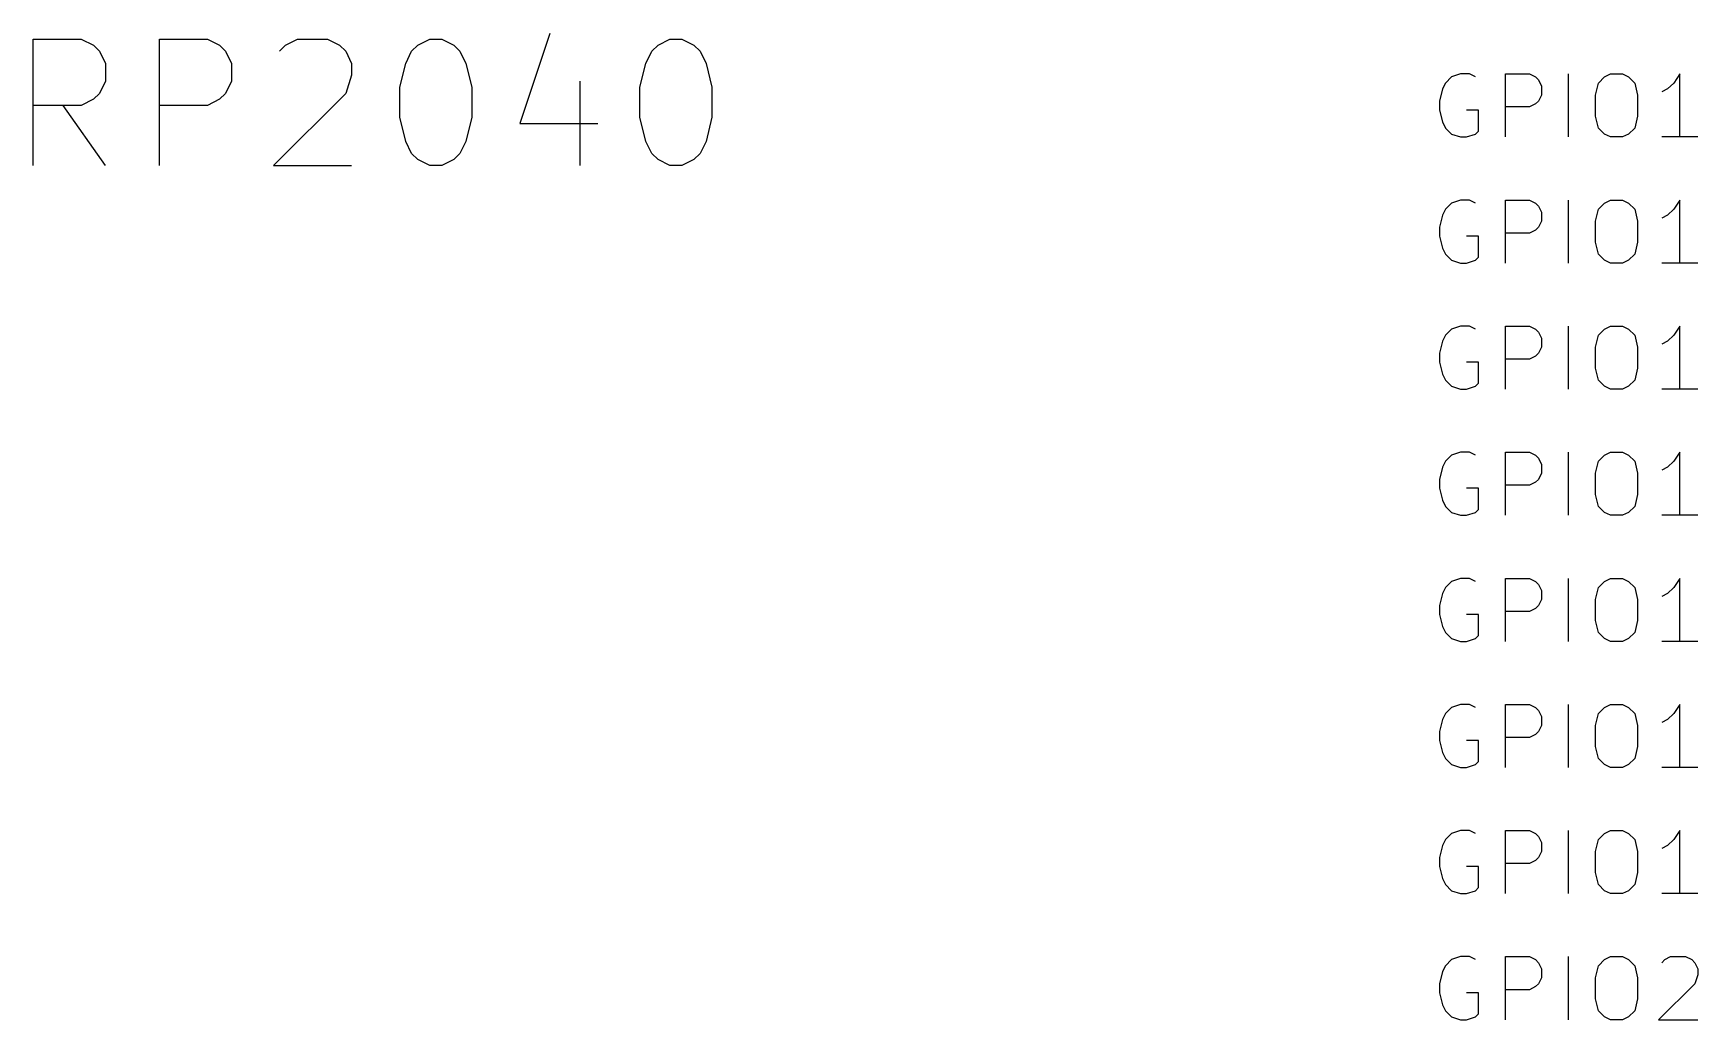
# Model space of a CAD drawing. Extents: x 0.4 to 16.1, y -11.3 to -0.4.
# Drawn here: x 3.233 to 4.553, y -8.323 to -7.541 of the extents above; entities that cross this region are included whole.
import ezdxf

# ---------------------------------------------------------------- set-up
doc = ezdxf.new("R2010")
doc.units = 0
doc.header["$MEASUREMENT"] = 0
doc.layers.add('CYAN2', color=4, linetype='CONTINUOUS')
doc.layers.add('RED2', color=1, linetype='CONTINUOUS')

msp = doc.modelspace()

# ---------------------------------------------------------------- linework, layer by layer
at = {"layer": 'CYAN2', "linetype": 'CONTINUOUS'}
for p, q in [((4.3648, -7.5731), (4.3576, -7.5755)), ((4.3648, -7.5731), (4.3576, -7.5755)), ((4.3719, -7.5731), (4.3648, -7.5731)), ((4.3719, -7.5731), (4.3648, -7.5731)), ((4.3767, -7.5755), (4.3719, -7.5731)), ((4.3767, -7.5755), (4.3719, -7.5731)), ((4.4005, -7.6231), (4.4005, -7.5731)), ((4.4005, -7.5731), (4.4195, -7.5731)), ((4.4005, -7.6231), (4.4005, -7.5731)), ((4.4005, -7.5731), (4.4195, -7.5731)), ((4.4195, -7.5731), (4.4243, -7.5755)), ((4.4195, -7.5731), (4.4243, -7.5755)), ((4.4505, -7.6231), (4.4505, -7.5731)), ((4.4505, -7.6231), (4.4505, -7.5731)), ((4.479, -7.5755), (4.4838, -7.5731)), ((4.479, -7.5755), (4.4838, -7.5731)), ((4.4838, -7.5731), (4.4933, -7.5731)), ((4.4838, -7.5731), (4.4933, -7.5731)), ((4.4933, -7.5731), (4.4981, -7.5755)), ((4.4933, -7.5731), (4.4981, -7.5755)), ((4.5386, -7.5731), (4.5338, -7.5803)), ((4.5386, -7.5731), (4.5338, -7.5803)), ((4.5386, -7.6231), (4.5386, -7.5731)), ((4.5386, -7.6231), (4.5386, -7.5731)), ((4.3505, -7.585), (4.3481, -7.5946)), ((4.3505, -7.585), (4.3481, -7.5946)), ((4.3529, -7.5803), (4.3505, -7.585)), ((4.3529, -7.5803), (4.3505, -7.585)), ((4.3576, -7.5755), (4.3529, -7.5803)), ((4.3576, -7.5755), (4.3529, -7.5803)), ((4.4243, -7.5755), (4.4267, -7.5779)), ((4.4243, -7.5755), (4.4267, -7.5779)), ((4.4267, -7.5779), (4.429, -7.5827)), ((4.4267, -7.5779), (4.429, -7.5827)), ((4.429, -7.5827), (4.429, -7.5898)), ((4.429, -7.5827), (4.429, -7.5898)), ((4.4719, -7.5898), (4.4743, -7.5803)), ((4.4719, -7.5898), (4.4743, -7.5803)), ((4.4743, -7.5803), (4.479, -7.5755)), ((4.4743, -7.5803), (4.479, -7.5755)), ((4.4981, -7.5755), (4.5029, -7.5803)), ((4.4981, -7.5755), (4.5029, -7.5803)), ((4.5029, -7.5803), (4.5052, -7.5898)), ((4.5029, -7.5803), (4.5052, -7.5898)), ((4.529, -7.585), (4.5243, -7.5874)), ((4.529, -7.585), (4.5243, -7.5874)), ((4.5338, -7.5803), (4.529, -7.585)), ((4.5338, -7.5803), (4.529, -7.585)), ((4.3481, -7.5946), (4.3481, -7.6017)), ((4.3481, -7.5946), (4.3481, -7.6017)), ((4.4195, -7.5993), (4.4005, -7.5993)), ((4.4195, -7.5993), (4.4005, -7.5993)), ((4.4243, -7.5969), (4.4195, -7.5993)), ((4.4243, -7.5969), (4.4195, -7.5993)), ((4.4267, -7.5946), (4.4243, -7.5969)), ((4.4267, -7.5946), (4.4243, -7.5969)), ((4.429, -7.5898), (4.4267, -7.5946)), ((4.429, -7.5898), (4.4267, -7.5946)), ((4.4719, -7.6065), (4.4719, -7.5898)), ((4.4719, -7.6065), (4.4719, -7.5898)), ((4.5052, -7.5898), (4.5052, -7.6065)), ((4.5052, -7.5898), (4.5052, -7.6065)), ((4.3481, -7.6017), (4.3505, -7.6112)), ((4.3481, -7.6017), (4.3505, -7.6112)), ((4.3505, -7.6112), (4.3529, -7.616)), ((4.3505, -7.6112), (4.3529, -7.616)), ((4.379, -7.6017), (4.3695, -7.6017)), ((4.379, -7.6017), (4.3695, -7.6017)), ((4.379, -7.6184), (4.379, -7.6017)), ((4.379, -7.6184), (4.379, -7.6017)), ((4.4743, -7.616), (4.4719, -7.6065)), ((4.4743, -7.616), (4.4719, -7.6065)), ((4.5052, -7.6065), (4.5029, -7.616)), ((4.5052, -7.6065), (4.5029, -7.616)), ((4.3529, -7.616), (4.3576, -7.6208)), ((4.3529, -7.616), (4.3576, -7.6208)), ((4.3576, -7.6208), (4.3648, -7.6231)), ((4.3576, -7.6208), (4.3648, -7.6231)), ((4.3648, -7.6231), (4.3695, -7.6231)), ((4.3648, -7.6231), (4.3695, -7.6231)), ((4.3695, -7.6231), (4.3767, -7.6208)), ((4.3695, -7.6231), (4.3767, -7.6208)), ((4.3767, -7.6208), (4.379, -7.6184)), ((4.3767, -7.6208), (4.379, -7.6184)), ((4.479, -7.6208), (4.4743, -7.616)), ((4.479, -7.6208), (4.4743, -7.616)), ((4.4838, -7.6231), (4.479, -7.6208)), ((4.4838, -7.6231), (4.479, -7.6208)), ((4.4933, -7.6231), (4.4838, -7.6231)), ((4.4933, -7.6231), (4.4838, -7.6231)), ((4.4981, -7.6208), (4.4933, -7.6231)), ((4.4981, -7.6208), (4.4933, -7.6231)), ((4.5029, -7.616), (4.4981, -7.6208)), ((4.5029, -7.616), (4.4981, -7.6208)), ((4.5529, -7.6231), (4.5243, -7.6231)), ((4.5529, -7.6231), (4.5243, -7.6231)), ((4.3576, -7.6755), (4.3529, -7.6803)), ((4.3576, -7.6755), (4.3529, -7.6803)), ((4.3648, -7.6731), (4.3576, -7.6755)), ((4.3648, -7.6731), (4.3576, -7.6755)), ((4.3719, -7.6731), (4.3648, -7.6731)), ((4.3719, -7.6731), (4.3648, -7.6731)), ((4.3767, -7.6755), (4.3719, -7.6731)), ((4.3767, -7.6755), (4.3719, -7.6731)), ((4.4005, -7.7231), (4.4005, -7.6731)), ((4.4005, -7.6731), (4.4195, -7.6731)), ((4.4005, -7.7231), (4.4005, -7.6731)), ((4.4005, -7.6731), (4.4195, -7.6731)), ((4.4195, -7.6731), (4.4243, -7.6755)), ((4.4195, -7.6731), (4.4243, -7.6755)), ((4.4243, -7.6755), (4.4267, -7.6779)), ((4.4243, -7.6755), (4.4267, -7.6779)), ((4.4267, -7.6779), (4.429, -7.6827)), ((4.4267, -7.6779), (4.429, -7.6827)), ((4.4505, -7.7231), (4.4505, -7.6731)), ((4.4505, -7.7231), (4.4505, -7.6731)), ((4.4743, -7.6803), (4.479, -7.6755)), ((4.4743, -7.6803), (4.479, -7.6755)), ((4.479, -7.6755), (4.4838, -7.6731)), ((4.479, -7.6755), (4.4838, -7.6731)), ((4.4838, -7.6731), (4.4933, -7.6731)), ((4.4838, -7.6731), (4.4933, -7.6731)), ((4.4933, -7.6731), (4.4981, -7.6755)), ((4.4933, -7.6731), (4.4981, -7.6755)), ((4.4981, -7.6755), (4.5029, -7.6803)), ((4.4981, -7.6755), (4.5029, -7.6803)), ((4.5386, -7.6731), (4.5338, -7.6803)), ((4.5386, -7.6731), (4.5338, -7.6803)), ((4.5386, -7.7231), (4.5386, -7.6731)), ((4.5386, -7.7231), (4.5386, -7.6731)), ((4.3505, -7.685), (4.3481, -7.6946)), ((4.3505, -7.685), (4.3481, -7.6946)), ((4.3529, -7.6803), (4.3505, -7.685)), ((4.3529, -7.6803), (4.3505, -7.685)), ((4.429, -7.6898), (4.4267, -7.6946)), ((4.429, -7.6898), (4.4267, -7.6946)), ((4.429, -7.6827), (4.429, -7.6898)), ((4.429, -7.6827), (4.429, -7.6898)), ((4.4719, -7.6898), (4.4743, -7.6803)), ((4.4719, -7.6898), (4.4743, -7.6803)), ((4.4719, -7.7065), (4.4719, -7.6898)), ((4.4719, -7.7065), (4.4719, -7.6898)), ((4.5029, -7.6803), (4.5052, -7.6898)), ((4.5029, -7.6803), (4.5052, -7.6898)), ((4.5052, -7.6898), (4.5052, -7.7065)), ((4.5052, -7.6898), (4.5052, -7.7065)), ((4.529, -7.685), (4.5243, -7.6874)), ((4.529, -7.685), (4.5243, -7.6874)), ((4.5338, -7.6803), (4.529, -7.685)), ((4.5338, -7.6803), (4.529, -7.685)), ((4.3481, -7.6946), (4.3481, -7.7017)), ((4.3481, -7.6946), (4.3481, -7.7017)), ((4.3481, -7.7017), (4.3505, -7.7112)), ((4.3481, -7.7017), (4.3505, -7.7112)), ((4.379, -7.7017), (4.3695, -7.7017)), ((4.379, -7.7017), (4.3695, -7.7017)), ((4.379, -7.7184), (4.379, -7.7017)), ((4.379, -7.7184), (4.379, -7.7017)), ((4.4195, -7.6993), (4.4005, -7.6993)), ((4.4195, -7.6993), (4.4005, -7.6993)), ((4.4243, -7.6969), (4.4195, -7.6993)), ((4.4243, -7.6969), (4.4195, -7.6993)), ((4.4267, -7.6946), (4.4243, -7.6969)), ((4.4267, -7.6946), (4.4243, -7.6969)), ((4.3505, -7.7112), (4.3529, -7.716)), ((4.3505, -7.7112), (4.3529, -7.716)), ((4.3529, -7.716), (4.3576, -7.7208)), ((4.3529, -7.716), (4.3576, -7.7208)), ((4.3767, -7.7208), (4.379, -7.7184)), ((4.3767, -7.7208), (4.379, -7.7184)), ((4.4743, -7.716), (4.4719, -7.7065)), ((4.4743, -7.716), (4.4719, -7.7065)), ((4.479, -7.7208), (4.4743, -7.716)), ((4.479, -7.7208), (4.4743, -7.716)), ((4.5029, -7.716), (4.4981, -7.7208)), ((4.5029, -7.716), (4.4981, -7.7208)), ((4.5052, -7.7065), (4.5029, -7.716)), ((4.5052, -7.7065), (4.5029, -7.716)), ((4.3576, -7.7208), (4.3648, -7.7231)), ((4.3576, -7.7208), (4.3648, -7.7231)), ((4.3648, -7.7231), (4.3695, -7.7231)), ((4.3648, -7.7231), (4.3695, -7.7231)), ((4.3695, -7.7231), (4.3767, -7.7208)), ((4.3695, -7.7231), (4.3767, -7.7208)), ((4.4838, -7.7231), (4.479, -7.7208)), ((4.4838, -7.7231), (4.479, -7.7208)), ((4.4933, -7.7231), (4.4838, -7.7231)), ((4.4933, -7.7231), (4.4838, -7.7231)), ((4.4981, -7.7208), (4.4933, -7.7231)), ((4.4981, -7.7208), (4.4933, -7.7231)), ((4.5529, -7.7231), (4.5243, -7.7231)), ((4.5529, -7.7231), (4.5243, -7.7231)), ((4.3505, -7.785), (4.3481, -7.7946)), ((4.3505, -7.785), (4.3481, -7.7946)), ((4.3529, -7.7803), (4.3505, -7.785)), ((4.3529, -7.7803), (4.3505, -7.785)), ((4.3576, -7.7755), (4.3529, -7.7803)), ((4.3576, -7.7755), (4.3529, -7.7803)), ((4.3648, -7.7731), (4.3576, -7.7755)), ((4.3648, -7.7731), (4.3576, -7.7755)), ((4.3719, -7.7731), (4.3648, -7.7731)), ((4.3719, -7.7731), (4.3648, -7.7731)), ((4.3767, -7.7755), (4.3719, -7.7731)), ((4.3767, -7.7755), (4.3719, -7.7731)), ((4.4005, -7.8231), (4.4005, -7.7731)), ((4.4005, -7.7731), (4.4195, -7.7731)), ((4.4005, -7.8231), (4.4005, -7.7731)), ((4.4005, -7.7731), (4.4195, -7.7731)), ((4.4195, -7.7731), (4.4243, -7.7755)), ((4.4195, -7.7731), (4.4243, -7.7755)), ((4.4243, -7.7755), (4.4267, -7.7779)), ((4.4243, -7.7755), (4.4267, -7.7779)), ((4.4267, -7.7779), (4.429, -7.7827)), ((4.4267, -7.7779), (4.429, -7.7827)), ((4.429, -7.7827), (4.429, -7.7898)), ((4.429, -7.7827), (4.429, -7.7898)), ((4.4505, -7.8231), (4.4505, -7.7731)), ((4.4505, -7.8231), (4.4505, -7.7731)), ((4.4719, -7.7898), (4.4743, -7.7803)), ((4.4719, -7.7898), (4.4743, -7.7803)), ((4.4743, -7.7803), (4.479, -7.7755)), ((4.4743, -7.7803), (4.479, -7.7755)), ((4.479, -7.7755), (4.4838, -7.7731)), ((4.479, -7.7755), (4.4838, -7.7731)), ((4.4838, -7.7731), (4.4933, -7.7731)), ((4.4838, -7.7731), (4.4933, -7.7731)), ((4.4933, -7.7731), (4.4981, -7.7755)), ((4.4933, -7.7731), (4.4981, -7.7755)), ((4.4981, -7.7755), (4.5029, -7.7803)), ((4.4981, -7.7755), (4.5029, -7.7803)), ((4.5029, -7.7803), (4.5052, -7.7898)), ((4.5029, -7.7803), (4.5052, -7.7898)), ((4.529, -7.785), (4.5243, -7.7874)), ((4.529, -7.785), (4.5243, -7.7874)), ((4.5338, -7.7803), (4.529, -7.785)), ((4.5338, -7.7803), (4.529, -7.785)), ((4.5386, -7.7731), (4.5338, -7.7803)), ((4.5386, -7.7731), (4.5338, -7.7803)), ((4.5386, -7.8231), (4.5386, -7.7731)), ((4.5386, -7.8231), (4.5386, -7.7731)), ((4.3481, -7.7946), (4.3481, -7.8017)), ((4.3481, -7.7946), (4.3481, -7.8017)), ((4.4243, -7.7969), (4.4195, -7.7993)), ((4.4243, -7.7969), (4.4195, -7.7993)), ((4.4267, -7.7946), (4.4243, -7.7969)), ((4.4267, -7.7946), (4.4243, -7.7969)), ((4.429, -7.7898), (4.4267, -7.7946)), ((4.429, -7.7898), (4.4267, -7.7946)), ((4.4719, -7.8065), (4.4719, -7.7898)), ((4.4719, -7.8065), (4.4719, -7.7898)), ((4.5052, -7.7898), (4.5052, -7.8065)), ((4.5052, -7.7898), (4.5052, -7.8065)), ((4.3481, -7.8017), (4.3505, -7.8112)), ((4.3481, -7.8017), (4.3505, -7.8112)), ((4.3505, -7.8112), (4.3529, -7.816)), ((4.3505, -7.8112), (4.3529, -7.816)), ((4.379, -7.8017), (4.3695, -7.8017)), ((4.379, -7.8017), (4.3695, -7.8017)), ((4.379, -7.8184), (4.379, -7.8017)), ((4.379, -7.8184), (4.379, -7.8017)), ((4.4195, -7.7993), (4.4005, -7.7993)), ((4.4195, -7.7993), (4.4005, -7.7993)), ((4.4743, -7.816), (4.4719, -7.8065)), ((4.4743, -7.816), (4.4719, -7.8065)), ((4.5052, -7.8065), (4.5029, -7.816)), ((4.5052, -7.8065), (4.5029, -7.816)), ((4.3529, -7.816), (4.3576, -7.8208)), ((4.3529, -7.816), (4.3576, -7.8208)), ((4.3576, -7.8208), (4.3648, -7.8231)), ((4.3576, -7.8208), (4.3648, -7.8231)), ((4.3648, -7.8231), (4.3695, -7.8231)), ((4.3648, -7.8231), (4.3695, -7.8231)), ((4.3695, -7.8231), (4.3767, -7.8208)), ((4.3695, -7.8231), (4.3767, -7.8208)), ((4.3767, -7.8208), (4.379, -7.8184)), ((4.3767, -7.8208), (4.379, -7.8184)), ((4.479, -7.8208), (4.4743, -7.816)), ((4.479, -7.8208), (4.4743, -7.816)), ((4.4838, -7.8231), (4.479, -7.8208)), ((4.4838, -7.8231), (4.479, -7.8208)), ((4.4933, -7.8231), (4.4838, -7.8231)), ((4.4933, -7.8231), (4.4838, -7.8231)), ((4.4981, -7.8208), (4.4933, -7.8231)), ((4.4981, -7.8208), (4.4933, -7.8231)), ((4.5029, -7.816), (4.4981, -7.8208)), ((4.5029, -7.816), (4.4981, -7.8208)), ((4.5529, -7.8231), (4.5243, -7.8231)), ((4.5529, -7.8231), (4.5243, -7.8231)), ((4.3576, -7.8755), (4.3529, -7.8803)), ((4.3576, -7.8755), (4.3529, -7.8803)), ((4.3648, -7.8731), (4.3576, -7.8755)), ((4.3648, -7.8731), (4.3576, -7.8755)), ((4.3719, -7.8731), (4.3648, -7.8731)), ((4.3719, -7.8731), (4.3648, -7.8731)), ((4.3767, -7.8755), (4.3719, -7.8731)), ((4.3767, -7.8755), (4.3719, -7.8731)), ((4.4005, -7.9231), (4.4005, -7.8731)), ((4.4005, -7.8731), (4.4195, -7.8731)), ((4.4005, -7.9231), (4.4005, -7.8731)), ((4.4005, -7.8731), (4.4195, -7.8731)), ((4.4195, -7.8731), (4.4243, -7.8755)), ((4.4195, -7.8731), (4.4243, -7.8755)), ((4.4243, -7.8755), (4.4267, -7.8779)), ((4.4243, -7.8755), (4.4267, -7.8779)), ((4.4505, -7.9231), (4.4505, -7.8731)), ((4.4505, -7.9231), (4.4505, -7.8731)), ((4.4743, -7.8803), (4.479, -7.8755)), ((4.4743, -7.8803), (4.479, -7.8755)), ((4.479, -7.8755), (4.4838, -7.8731)), ((4.479, -7.8755), (4.4838, -7.8731)), ((4.4838, -7.8731), (4.4933, -7.8731)), ((4.4838, -7.8731), (4.4933, -7.8731)), ((4.4933, -7.8731), (4.4981, -7.8755)), ((4.4933, -7.8731), (4.4981, -7.8755)), ((4.4981, -7.8755), (4.5029, -7.8803)), ((4.4981, -7.8755), (4.5029, -7.8803)), ((4.5386, -7.8731), (4.5338, -7.8803)), ((4.5386, -7.8731), (4.5338, -7.8803)), ((4.5386, -7.9231), (4.5386, -7.8731)), ((4.5386, -7.9231), (4.5386, -7.8731)), ((4.3505, -7.885), (4.3481, -7.8946)), ((4.3505, -7.885), (4.3481, -7.8946)), ((4.3529, -7.8803), (4.3505, -7.885)), ((4.3529, -7.8803), (4.3505, -7.885)), ((4.4267, -7.8779), (4.429, -7.8827)), ((4.4267, -7.8779), (4.429, -7.8827)), ((4.429, -7.8898), (4.4267, -7.8946)), ((4.429, -7.8898), (4.4267, -7.8946)), ((4.429, -7.8827), (4.429, -7.8898)), ((4.429, -7.8827), (4.429, -7.8898)), ((4.4719, -7.8898), (4.4743, -7.8803)), ((4.4719, -7.8898), (4.4743, -7.8803)), ((4.4719, -7.9065), (4.4719, -7.8898)), ((4.4719, -7.9065), (4.4719, -7.8898)), ((4.5029, -7.8803), (4.5052, -7.8898)), ((4.5029, -7.8803), (4.5052, -7.8898)), ((4.5052, -7.8898), (4.5052, -7.9065)), ((4.5052, -7.8898), (4.5052, -7.9065)), ((4.529, -7.885), (4.5243, -7.8874)), ((4.529, -7.885), (4.5243, -7.8874)), ((4.5338, -7.8803), (4.529, -7.885)), ((4.5338, -7.8803), (4.529, -7.885)), ((4.3481, -7.8946), (4.3481, -7.9017)), ((4.3481, -7.8946), (4.3481, -7.9017)), ((4.3481, -7.9017), (4.3505, -7.9112)), ((4.3481, -7.9017), (4.3505, -7.9112)), ((4.379, -7.9017), (4.3695, -7.9017)), ((4.379, -7.9017), (4.3695, -7.9017)), ((4.379, -7.9184), (4.379, -7.9017)), ((4.379, -7.9184), (4.379, -7.9017)), ((4.4195, -7.8993), (4.4005, -7.8993)), ((4.4195, -7.8993), (4.4005, -7.8993)), ((4.4243, -7.8969), (4.4195, -7.8993)), ((4.4243, -7.8969), (4.4195, -7.8993)), ((4.4267, -7.8946), (4.4243, -7.8969)), ((4.4267, -7.8946), (4.4243, -7.8969)), ((4.3505, -7.9112), (4.3529, -7.916)), ((4.3505, -7.9112), (4.3529, -7.916)), ((4.3529, -7.916), (4.3576, -7.9208)), ((4.3529, -7.916), (4.3576, -7.9208)), ((4.4743, -7.916), (4.4719, -7.9065)), ((4.4743, -7.916), (4.4719, -7.9065)), ((4.479, -7.9208), (4.4743, -7.916)), ((4.479, -7.9208), (4.4743, -7.916)), ((4.5029, -7.916), (4.4981, -7.9208)), ((4.5029, -7.916), (4.4981, -7.9208)), ((4.5052, -7.9065), (4.5029, -7.916)), ((4.5052, -7.9065), (4.5029, -7.916)), ((4.3576, -7.9208), (4.3648, -7.9231)), ((4.3576, -7.9208), (4.3648, -7.9231)), ((4.3648, -7.9231), (4.3695, -7.9231)), ((4.3648, -7.9231), (4.3695, -7.9231)), ((4.3695, -7.9231), (4.3767, -7.9208)), ((4.3695, -7.9231), (4.3767, -7.9208)), ((4.3767, -7.9208), (4.379, -7.9184)), ((4.3767, -7.9208), (4.379, -7.9184)), ((4.4838, -7.9231), (4.479, -7.9208)), ((4.4838, -7.9231), (4.479, -7.9208)), ((4.4933, -7.9231), (4.4838, -7.9231)), ((4.4933, -7.9231), (4.4838, -7.9231)), ((4.4981, -7.9208), (4.4933, -7.9231)), ((4.4981, -7.9208), (4.4933, -7.9231)), ((4.5529, -7.9231), (4.5243, -7.9231)), ((4.5529, -7.9231), (4.5243, -7.9231)), ((4.3529, -7.9803), (4.3505, -7.985)), ((4.3529, -7.9803), (4.3505, -7.985)), ((4.3576, -7.9755), (4.3529, -7.9803)), ((4.3576, -7.9755), (4.3529, -7.9803)), ((4.3648, -7.9731), (4.3576, -7.9755)), ((4.3648, -7.9731), (4.3576, -7.9755)), ((4.3719, -7.9731), (4.3648, -7.9731)), ((4.3719, -7.9731), (4.3648, -7.9731)), ((4.3767, -7.9755), (4.3719, -7.9731)), ((4.3767, -7.9755), (4.3719, -7.9731)), ((4.4005, -8.0231), (4.4005, -7.9731)), ((4.4005, -7.9731), (4.4195, -7.9731)), ((4.4005, -8.0231), (4.4005, -7.9731)), ((4.4005, -7.9731), (4.4195, -7.9731)), ((4.4195, -7.9731), (4.4243, -7.9755)), ((4.4195, -7.9731), (4.4243, -7.9755)), ((4.4243, -7.9755), (4.4267, -7.9779)), ((4.4243, -7.9755), (4.4267, -7.9779)), ((4.4267, -7.9779), (4.429, -7.9827)), ((4.4267, -7.9779), (4.429, -7.9827)), ((4.429, -7.9827), (4.429, -7.9898)), ((4.429, -7.9827), (4.429, -7.9898)), ((4.4505, -8.0231), (4.4505, -7.9731)), ((4.4505, -8.0231), (4.4505, -7.9731)), ((4.4719, -7.9898), (4.4743, -7.9803)), ((4.4719, -7.9898), (4.4743, -7.9803)), ((4.4743, -7.9803), (4.479, -7.9755)), ((4.4743, -7.9803), (4.479, -7.9755)), ((4.479, -7.9755), (4.4838, -7.9731)), ((4.479, -7.9755), (4.4838, -7.9731)), ((4.4838, -7.9731), (4.4933, -7.9731)), ((4.4838, -7.9731), (4.4933, -7.9731)), ((4.4933, -7.9731), (4.4981, -7.9755)), ((4.4933, -7.9731), (4.4981, -7.9755)), ((4.4981, -7.9755), (4.5029, -7.9803)), ((4.4981, -7.9755), (4.5029, -7.9803)), ((4.5029, -7.9803), (4.5052, -7.9898)), ((4.5029, -7.9803), (4.5052, -7.9898)), ((4.5338, -7.9803), (4.529, -7.985)), ((4.5338, -7.9803), (4.529, -7.985)), ((4.5386, -7.9731), (4.5338, -7.9803)), ((4.5386, -7.9731), (4.5338, -7.9803)), ((4.5386, -8.0231), (4.5386, -7.9731)), ((4.5386, -8.0231), (4.5386, -7.9731)), ((4.3505, -7.985), (4.3481, -7.9946)), ((4.3505, -7.985), (4.3481, -7.9946)), ((4.3481, -7.9946), (4.3481, -8.0017)), ((4.3481, -7.9946), (4.3481, -8.0017)), ((4.4267, -7.9946), (4.4243, -7.9969)), ((4.4267, -7.9946), (4.4243, -7.9969)), ((4.429, -7.9898), (4.4267, -7.9946)), ((4.429, -7.9898), (4.4267, -7.9946)), ((4.4719, -8.0065), (4.4719, -7.9898)), ((4.4719, -8.0065), (4.4719, -7.9898)), ((4.5052, -7.9898), (4.5052, -8.0065)), ((4.5052, -7.9898), (4.5052, -8.0065)), ((4.529, -7.985), (4.5243, -7.9874)), ((4.529, -7.985), (4.5243, -7.9874)), ((4.3481, -8.0017), (4.3505, -8.0112)), ((4.3481, -8.0017), (4.3505, -8.0112)), ((4.379, -8.0017), (4.3695, -8.0017)), ((4.379, -8.0017), (4.3695, -8.0017)), ((4.379, -8.0184), (4.379, -8.0017)), ((4.379, -8.0184), (4.379, -8.0017)), ((4.4195, -7.9993), (4.4005, -7.9993)), ((4.4195, -7.9993), (4.4005, -7.9993)), ((4.4243, -7.9969), (4.4195, -7.9993)), ((4.4243, -7.9969), (4.4195, -7.9993)), ((4.4743, -8.016), (4.4719, -8.0065)), ((4.4743, -8.016), (4.4719, -8.0065)), ((4.5052, -8.0065), (4.5029, -8.016)), ((4.5052, -8.0065), (4.5029, -8.016)), ((4.3505, -8.0112), (4.3529, -8.016)), ((4.3505, -8.0112), (4.3529, -8.016)), ((4.3529, -8.016), (4.3576, -8.0208)), ((4.3529, -8.016), (4.3576, -8.0208)), ((4.3576, -8.0208), (4.3648, -8.0231)), ((4.3576, -8.0208), (4.3648, -8.0231)), ((4.3695, -8.0231), (4.3767, -8.0208)), ((4.3695, -8.0231), (4.3767, -8.0208)), ((4.3767, -8.0208), (4.379, -8.0184)), ((4.3767, -8.0208), (4.379, -8.0184)), ((4.479, -8.0208), (4.4743, -8.016)), ((4.479, -8.0208), (4.4743, -8.016)), ((4.4838, -8.0231), (4.479, -8.0208)), ((4.4838, -8.0231), (4.479, -8.0208)), ((4.4981, -8.0208), (4.4933, -8.0231)), ((4.4981, -8.0208), (4.4933, -8.0231)), ((4.5029, -8.016), (4.4981, -8.0208)), ((4.5029, -8.016), (4.4981, -8.0208)), ((4.3648, -8.0231), (4.3695, -8.0231)), ((4.3648, -8.0231), (4.3695, -8.0231)), ((4.4933, -8.0231), (4.4838, -8.0231)), ((4.4933, -8.0231), (4.4838, -8.0231)), ((4.5529, -8.0231), (4.5243, -8.0231)), ((4.5529, -8.0231), (4.5243, -8.0231)), ((4.3648, -8.0731), (4.3576, -8.0755)), ((4.3648, -8.0731), (4.3576, -8.0755)), ((4.3719, -8.0731), (4.3648, -8.0731)), ((4.3719, -8.0731), (4.3648, -8.0731)), ((4.3767, -8.0755), (4.3719, -8.0731)), ((4.3767, -8.0755), (4.3719, -8.0731)), ((4.4005, -8.1231), (4.4005, -8.0731)), ((4.4005, -8.0731), (4.4195, -8.0731)), ((4.4005, -8.1231), (4.4005, -8.0731)), ((4.4005, -8.0731), (4.4195, -8.0731)), ((4.4195, -8.0731), (4.4243, -8.0755)), ((4.4195, -8.0731), (4.4243, -8.0755)), ((4.4505, -8.1231), (4.4505, -8.0731)), ((4.4505, -8.1231), (4.4505, -8.0731)), ((4.479, -8.0755), (4.4838, -8.0731)), ((4.479, -8.0755), (4.4838, -8.0731)), ((4.4838, -8.0731), (4.4933, -8.0731)), ((4.4838, -8.0731), (4.4933, -8.0731)), ((4.4933, -8.0731), (4.4981, -8.0755)), ((4.4933, -8.0731), (4.4981, -8.0755)), ((4.5386, -8.0731), (4.5338, -8.0803)), ((4.5386, -8.0731), (4.5338, -8.0803)), ((4.5386, -8.1231), (4.5386, -8.0731)), ((4.5386, -8.1231), (4.5386, -8.0731)), ((4.3505, -8.085), (4.3481, -8.0946)), ((4.3505, -8.085), (4.3481, -8.0946)), ((4.3529, -8.0803), (4.3505, -8.085)), ((4.3529, -8.0803), (4.3505, -8.085)), ((4.3576, -8.0755), (4.3529, -8.0803)), ((4.3576, -8.0755), (4.3529, -8.0803)), ((4.4243, -8.0755), (4.4267, -8.0779)), ((4.4243, -8.0755), (4.4267, -8.0779)), ((4.4267, -8.0779), (4.429, -8.0827)), ((4.4267, -8.0779), (4.429, -8.0827)), ((4.429, -8.0827), (4.429, -8.0898)), ((4.429, -8.0827), (4.429, -8.0898)), ((4.4719, -8.0898), (4.4743, -8.0803)), ((4.4719, -8.0898), (4.4743, -8.0803)), ((4.4743, -8.0803), (4.479, -8.0755)), ((4.4743, -8.0803), (4.479, -8.0755)), ((4.4981, -8.0755), (4.5029, -8.0803)), ((4.4981, -8.0755), (4.5029, -8.0803)), ((4.5029, -8.0803), (4.5052, -8.0898)), ((4.5029, -8.0803), (4.5052, -8.0898)), ((4.529, -8.085), (4.5243, -8.0874)), ((4.529, -8.085), (4.5243, -8.0874)), ((4.5338, -8.0803), (4.529, -8.085)), ((4.5338, -8.0803), (4.529, -8.085)), ((4.3481, -8.0946), (4.3481, -8.1017)), ((4.3481, -8.0946), (4.3481, -8.1017)), ((4.3481, -8.1017), (4.3505, -8.1112)), ((4.3481, -8.1017), (4.3505, -8.1112)), ((4.379, -8.1017), (4.3695, -8.1017)), ((4.379, -8.1017), (4.3695, -8.1017)), ((4.379, -8.1184), (4.379, -8.1017)), ((4.379, -8.1184), (4.379, -8.1017)), ((4.4195, -8.0993), (4.4005, -8.0993)), ((4.4195, -8.0993), (4.4005, -8.0993)), ((4.4243, -8.0969), (4.4195, -8.0993)), ((4.4243, -8.0969), (4.4195, -8.0993)), ((4.4267, -8.0946), (4.4243, -8.0969)), ((4.4267, -8.0946), (4.4243, -8.0969)), ((4.429, -8.0898), (4.4267, -8.0946)), ((4.429, -8.0898), (4.4267, -8.0946)), ((4.4719, -8.1065), (4.4719, -8.0898)), ((4.4719, -8.1065), (4.4719, -8.0898)), ((4.5052, -8.0898), (4.5052, -8.1065)), ((4.5052, -8.0898), (4.5052, -8.1065)), ((4.3505, -8.1112), (4.3529, -8.116)), ((4.3505, -8.1112), (4.3529, -8.116)), ((4.4743, -8.116), (4.4719, -8.1065)), ((4.4743, -8.116), (4.4719, -8.1065)), ((4.5052, -8.1065), (4.5029, -8.116)), ((4.5052, -8.1065), (4.5029, -8.116)), ((4.3529, -8.116), (4.3576, -8.1208)), ((4.3529, -8.116), (4.3576, -8.1208)), ((4.3576, -8.1208), (4.3648, -8.1231)), ((4.3576, -8.1208), (4.3648, -8.1231)), ((4.3648, -8.1231), (4.3695, -8.1231)), ((4.3648, -8.1231), (4.3695, -8.1231)), ((4.3695, -8.1231), (4.3767, -8.1208)), ((4.3695, -8.1231), (4.3767, -8.1208)), ((4.3767, -8.1208), (4.379, -8.1184)), ((4.3767, -8.1208), (4.379, -8.1184)), ((4.479, -8.1208), (4.4743, -8.116)), ((4.479, -8.1208), (4.4743, -8.116)), ((4.4838, -8.1231), (4.479, -8.1208)), ((4.4838, -8.1231), (4.479, -8.1208)), ((4.4933, -8.1231), (4.4838, -8.1231)), ((4.4933, -8.1231), (4.4838, -8.1231)), ((4.4981, -8.1208), (4.4933, -8.1231)), ((4.4981, -8.1208), (4.4933, -8.1231)), ((4.5029, -8.116), (4.4981, -8.1208)), ((4.5029, -8.116), (4.4981, -8.1208)), ((4.5529, -8.1231), (4.5243, -8.1231)), ((4.5529, -8.1231), (4.5243, -8.1231)), ((4.3529, -8.1803), (4.3505, -8.185)), ((4.3529, -8.1803), (4.3505, -8.185)), ((4.3576, -8.1755), (4.3529, -8.1803)), ((4.3576, -8.1755), (4.3529, -8.1803)), ((4.3648, -8.1731), (4.3576, -8.1755)), ((4.3648, -8.1731), (4.3576, -8.1755)), ((4.3719, -8.1731), (4.3648, -8.1731)), ((4.3719, -8.1731), (4.3648, -8.1731)), ((4.3767, -8.1755), (4.3719, -8.1731)), ((4.3767, -8.1755), (4.3719, -8.1731)), ((4.4005, -8.2231), (4.4005, -8.1731)), ((4.4005, -8.1731), (4.4195, -8.1731)), ((4.4005, -8.2231), (4.4005, -8.1731)), ((4.4005, -8.1731), (4.4195, -8.1731)), ((4.4195, -8.1731), (4.4243, -8.1755)), ((4.4195, -8.1731), (4.4243, -8.1755)), ((4.4243, -8.1755), (4.4267, -8.1779)), ((4.4243, -8.1755), (4.4267, -8.1779)), ((4.4267, -8.1779), (4.429, -8.1827)), ((4.4267, -8.1779), (4.429, -8.1827)), ((4.4505, -8.2231), (4.4505, -8.1731)), ((4.4505, -8.2231), (4.4505, -8.1731)), ((4.4719, -8.1898), (4.4743, -8.1803)), ((4.4719, -8.1898), (4.4743, -8.1803)), ((4.4743, -8.1803), (4.479, -8.1755)), ((4.4743, -8.1803), (4.479, -8.1755)), ((4.479, -8.1755), (4.4838, -8.1731)), ((4.479, -8.1755), (4.4838, -8.1731)), ((4.4838, -8.1731), (4.4933, -8.1731)), ((4.4838, -8.1731), (4.4933, -8.1731)), ((4.4933, -8.1731), (4.4981, -8.1755)), ((4.4933, -8.1731), (4.4981, -8.1755)), ((4.4981, -8.1755), (4.5029, -8.1803)), ((4.4981, -8.1755), (4.5029, -8.1803)), ((4.5029, -8.1803), (4.5052, -8.1898)), ((4.5029, -8.1803), (4.5052, -8.1898)), ((4.5338, -8.1803), (4.529, -8.185)), ((4.5338, -8.1803), (4.529, -8.185)), ((4.5386, -8.1731), (4.5338, -8.1803)), ((4.5386, -8.1731), (4.5338, -8.1803)), ((4.5386, -8.2231), (4.5386, -8.1731)), ((4.5386, -8.2231), (4.5386, -8.1731)), ((4.3505, -8.185), (4.3481, -8.1946)), ((4.3505, -8.185), (4.3481, -8.1946)), ((4.429, -8.1898), (4.4267, -8.1946)), ((4.429, -8.1898), (4.4267, -8.1946)), ((4.429, -8.1827), (4.429, -8.1898)), ((4.429, -8.1827), (4.429, -8.1898)), ((4.4719, -8.2065), (4.4719, -8.1898)), ((4.4719, -8.2065), (4.4719, -8.1898)), ((4.5052, -8.1898), (4.5052, -8.2065)), ((4.5052, -8.1898), (4.5052, -8.2065)), ((4.529, -8.185), (4.5243, -8.1874)), ((4.529, -8.185), (4.5243, -8.1874)), ((4.3481, -8.1946), (4.3481, -8.2017)), ((4.3481, -8.1946), (4.3481, -8.2017)), ((4.3481, -8.2017), (4.3505, -8.2112)), ((4.3481, -8.2017), (4.3505, -8.2112)), ((4.379, -8.2017), (4.3695, -8.2017)), ((4.379, -8.2017), (4.3695, -8.2017)), ((4.379, -8.2184), (4.379, -8.2017)), ((4.379, -8.2184), (4.379, -8.2017)), ((4.4195, -8.1993), (4.4005, -8.1993)), ((4.4195, -8.1993), (4.4005, -8.1993)), ((4.4243, -8.1969), (4.4195, -8.1993)), ((4.4243, -8.1969), (4.4195, -8.1993)), ((4.4267, -8.1946), (4.4243, -8.1969)), ((4.4267, -8.1946), (4.4243, -8.1969)), ((4.4743, -8.216), (4.4719, -8.2065)), ((4.4743, -8.216), (4.4719, -8.2065)), ((4.5052, -8.2065), (4.5029, -8.216)), ((4.5052, -8.2065), (4.5029, -8.216)), ((4.3505, -8.2112), (4.3529, -8.216)), ((4.3505, -8.2112), (4.3529, -8.216)), ((4.3529, -8.216), (4.3576, -8.2208)), ((4.3529, -8.216), (4.3576, -8.2208)), ((4.3767, -8.2208), (4.379, -8.2184)), ((4.3767, -8.2208), (4.379, -8.2184)), ((4.479, -8.2208), (4.4743, -8.216)), ((4.479, -8.2208), (4.4743, -8.216)), ((4.5029, -8.216), (4.4981, -8.2208)), ((4.5029, -8.216), (4.4981, -8.2208)), ((4.3576, -8.2208), (4.3648, -8.2231)), ((4.3576, -8.2208), (4.3648, -8.2231)), ((4.3648, -8.2231), (4.3695, -8.2231)), ((4.3648, -8.2231), (4.3695, -8.2231)), ((4.3695, -8.2231), (4.3767, -8.2208)), ((4.3695, -8.2231), (4.3767, -8.2208)), ((4.4838, -8.2231), (4.479, -8.2208)), ((4.4838, -8.2231), (4.479, -8.2208)), ((4.4933, -8.2231), (4.4838, -8.2231)), ((4.4933, -8.2231), (4.4838, -8.2231)), ((4.4981, -8.2208), (4.4933, -8.2231)), ((4.4981, -8.2208), (4.4933, -8.2231)), ((4.5529, -8.2231), (4.5243, -8.2231)), ((4.5529, -8.2231), (4.5243, -8.2231)), ((4.3648, -8.2731), (4.3576, -8.2755)), ((4.3648, -8.2731), (4.3576, -8.2755)), ((4.3719, -8.2731), (4.3648, -8.2731)), ((4.3719, -8.2731), (4.3648, -8.2731)), ((4.3767, -8.2755), (4.3719, -8.2731)), ((4.3767, -8.2755), (4.3719, -8.2731)), ((4.4005, -8.3231), (4.4005, -8.2731)), ((4.4005, -8.2731), (4.4195, -8.2731)), ((4.4005, -8.3231), (4.4005, -8.2731)), ((4.4005, -8.2731), (4.4195, -8.2731)), ((4.4195, -8.2731), (4.4243, -8.2755)), ((4.4195, -8.2731), (4.4243, -8.2755)), ((4.4505, -8.3231), (4.4505, -8.2731)), ((4.4505, -8.3231), (4.4505, -8.2731)), ((4.479, -8.2755), (4.4838, -8.2731)), ((4.479, -8.2755), (4.4838, -8.2731)), ((4.4838, -8.2731), (4.4933, -8.2731)), ((4.4838, -8.2731), (4.4933, -8.2731)), ((4.4933, -8.2731), (4.4981, -8.2755)), ((4.4933, -8.2731), (4.4981, -8.2755)), ((4.5267, -8.2755), (4.5314, -8.2731)), ((4.5267, -8.2755), (4.5314, -8.2731)), ((4.5314, -8.2731), (4.5433, -8.2731)), ((4.5314, -8.2731), (4.5433, -8.2731)), ((4.5433, -8.2731), (4.5481, -8.2755)), ((4.5433, -8.2731), (4.5481, -8.2755)), ((4.3505, -8.285), (4.3481, -8.2946)), ((4.3505, -8.285), (4.3481, -8.2946)), ((4.3529, -8.2803), (4.3505, -8.285)), ((4.3529, -8.2803), (4.3505, -8.285)), ((4.3576, -8.2755), (4.3529, -8.2803)), ((4.3576, -8.2755), (4.3529, -8.2803)), ((4.4243, -8.2755), (4.4267, -8.2779)), ((4.4243, -8.2755), (4.4267, -8.2779)), ((4.4267, -8.2779), (4.429, -8.2827)), ((4.4267, -8.2779), (4.429, -8.2827)), ((4.429, -8.2827), (4.429, -8.2898)), ((4.429, -8.2827), (4.429, -8.2898)), ((4.4719, -8.2898), (4.4743, -8.2803)), ((4.4719, -8.2898), (4.4743, -8.2803)), ((4.4743, -8.2803), (4.479, -8.2755)), ((4.4743, -8.2803), (4.479, -8.2755)), ((4.4981, -8.2755), (4.5029, -8.2803)), ((4.4981, -8.2755), (4.5029, -8.2803)), ((4.5029, -8.2803), (4.5052, -8.2898)), ((4.5029, -8.2803), (4.5052, -8.2898)), ((4.5243, -8.2779), (4.5267, -8.2755)), ((4.5243, -8.2779), (4.5267, -8.2755)), ((4.5481, -8.2755), (4.5505, -8.2779)), ((4.5481, -8.2755), (4.5505, -8.2779)), ((4.5505, -8.2779), (4.5529, -8.2827)), ((4.5505, -8.2779), (4.5529, -8.2827)), ((4.5529, -8.2827), (4.5529, -8.2874)), ((4.5529, -8.2827), (4.5529, -8.2874)), ((4.3481, -8.2946), (4.3481, -8.3017)), ((4.3481, -8.2946), (4.3481, -8.3017)), ((4.4195, -8.2993), (4.4005, -8.2993)), ((4.4195, -8.2993), (4.4005, -8.2993)), ((4.4243, -8.2969), (4.4195, -8.2993)), ((4.4243, -8.2969), (4.4195, -8.2993)), ((4.4267, -8.2946), (4.4243, -8.2969)), ((4.4267, -8.2946), (4.4243, -8.2969)), ((4.429, -8.2898), (4.4267, -8.2946)), ((4.429, -8.2898), (4.4267, -8.2946)), ((4.4719, -8.3065), (4.4719, -8.2898)), ((4.4719, -8.3065), (4.4719, -8.2898)), ((4.5052, -8.2898), (4.5052, -8.3065)), ((4.5052, -8.2898), (4.5052, -8.3065)), ((4.5505, -8.2946), (4.5219, -8.3231)), ((4.5505, -8.2946), (4.5219, -8.3231)), ((4.5529, -8.2874), (4.5505, -8.2946)), ((4.5529, -8.2874), (4.5505, -8.2946)), ((4.3481, -8.3017), (4.3505, -8.3112)), ((4.3481, -8.3017), (4.3505, -8.3112)), ((4.3505, -8.3112), (4.3529, -8.316)), ((4.3505, -8.3112), (4.3529, -8.316)), ((4.379, -8.3017), (4.3695, -8.3017)), ((4.379, -8.3017), (4.3695, -8.3017)), ((4.379, -8.3184), (4.379, -8.3017)), ((4.379, -8.3184), (4.379, -8.3017)), ((4.4743, -8.316), (4.4719, -8.3065)), ((4.4743, -8.316), (4.4719, -8.3065)), ((4.5052, -8.3065), (4.5029, -8.316)), ((4.5052, -8.3065), (4.5029, -8.316)), ((4.3529, -8.316), (4.3576, -8.3208)), ((4.3529, -8.316), (4.3576, -8.3208)), ((4.3576, -8.3208), (4.3648, -8.3231)), ((4.3576, -8.3208), (4.3648, -8.3231)), ((4.3648, -8.3231), (4.3695, -8.3231)), ((4.3648, -8.3231), (4.3695, -8.3231)), ((4.3695, -8.3231), (4.3767, -8.3208)), ((4.3695, -8.3231), (4.3767, -8.3208)), ((4.3767, -8.3208), (4.379, -8.3184)), ((4.3767, -8.3208), (4.379, -8.3184)), ((4.479, -8.3208), (4.4743, -8.316)), ((4.479, -8.3208), (4.4743, -8.316)), ((4.4838, -8.3231), (4.479, -8.3208)), ((4.4838, -8.3231), (4.479, -8.3208)), ((4.4933, -8.3231), (4.4838, -8.3231)), ((4.4933, -8.3231), (4.4838, -8.3231)), ((4.4981, -8.3208), (4.4933, -8.3231)), ((4.4981, -8.3208), (4.4933, -8.3231)), ((4.5029, -8.316), (4.4981, -8.3208)), ((4.5029, -8.316), (4.4981, -8.3208)), ((4.5219, -8.3231), (4.5529, -8.3231)), ((4.5219, -8.3231), (4.5529, -8.3231))]:
    msp.add_line(p, q, dxfattribs=at)
at = {"layer": 'RED2', "linetype": 'CONTINUOUS'}
for p, q in [((3.2333, -7.6456), (3.2333, -7.5456)), ((3.2333, -7.5456), (3.2714, -7.5456)), ((3.2714, -7.5456), (3.281, -7.5504)), ((3.3333, -7.6456), (3.3333, -7.5456)), ((3.3333, -7.5456), (3.3714, -7.5456)), ((3.3714, -7.5456), (3.381, -7.5504)), ((3.4333, -7.5504), (3.4429, -7.5456)), ((3.4429, -7.5456), (3.4667, -7.5456)), ((3.4667, -7.5456), (3.4762, -7.5504)), ((3.5381, -7.5504), (3.5476, -7.5456)), ((3.5476, -7.5456), (3.5571, -7.5456)), ((3.5571, -7.5456), (3.5667, -7.5504)), ((3.6429, -7.5409), (3.619, -7.6123)), ((3.7286, -7.5504), (3.7381, -7.5456)), ((3.7381, -7.5456), (3.7476, -7.5456)), ((3.7476, -7.5456), (3.7571, -7.5504)), ((3.281, -7.5504), (3.2857, -7.5551)), ((3.2857, -7.5551), (3.2905, -7.5647)), ((3.381, -7.5504), (3.3857, -7.5551)), ((3.3857, -7.5551), (3.3905, -7.5647)), ((3.4286, -7.5551), (3.4333, -7.5504)), ((3.4762, -7.5504), (3.481, -7.5551)), ((3.481, -7.5551), (3.4857, -7.5647)), ((3.5286, -7.5647), (3.5333, -7.5551)), ((3.5333, -7.5551), (3.5381, -7.5504)), ((3.5667, -7.5504), (3.5714, -7.5551)), ((3.5714, -7.5551), (3.5762, -7.5647)), ((3.719, -7.5647), (3.7238, -7.5551)), ((3.7238, -7.5551), (3.7286, -7.5504)), ((3.7571, -7.5504), (3.7619, -7.5551)), ((3.7619, -7.5551), (3.7667, -7.5647)), ((3.2905, -7.5647), (3.2905, -7.5789)), ((3.3905, -7.5647), (3.3905, -7.5789)), ((3.4857, -7.5647), (3.4857, -7.5742)), ((3.5238, -7.5837), (3.5286, -7.5647)), ((3.5762, -7.5647), (3.581, -7.5837)), ((3.7143, -7.5837), (3.719, -7.5647)), ((3.7667, -7.5647), (3.7714, -7.5837)), ((3.2905, -7.5789), (3.2857, -7.5885)), ((3.3905, -7.5789), (3.3857, -7.5885)), ((3.4857, -7.5742), (3.481, -7.5885)), ((3.5238, -7.6075), (3.5238, -7.5837)), ((3.581, -7.5837), (3.581, -7.6075)), ((3.6667, -7.5789), (3.6667, -7.6456)), ((3.7143, -7.6075), (3.7143, -7.5837)), ((3.7714, -7.5837), (3.7714, -7.6075)), ((3.2714, -7.598), (3.2333, -7.598)), ((3.2905, -7.6456), (3.2571, -7.598)), ((3.281, -7.5932), (3.2714, -7.598)), ((3.2857, -7.5885), (3.281, -7.5932)), ((3.3714, -7.598), (3.3333, -7.598)), ((3.381, -7.5932), (3.3714, -7.598)), ((3.3857, -7.5885), (3.381, -7.5932)), ((3.481, -7.5885), (3.4238, -7.6456)), ((3.5286, -7.6266), (3.5238, -7.6075)), ((3.581, -7.6075), (3.5762, -7.6266)), ((3.619, -7.6123), (3.6809, -7.6123)), ((3.719, -7.6266), (3.7143, -7.6075)), ((3.7714, -7.6075), (3.7667, -7.6266)), ((3.5333, -7.6361), (3.5286, -7.6266)), ((3.5762, -7.6266), (3.5714, -7.6361)), ((3.7238, -7.6361), (3.719, -7.6266)), ((3.7667, -7.6266), (3.7619, -7.6361)), ((3.5381, -7.6409), (3.5333, -7.6361)), ((3.5714, -7.6361), (3.5667, -7.6409)), ((3.7286, -7.6409), (3.7238, -7.6361)), ((3.7619, -7.6361), (3.7571, -7.6409)), ((3.4238, -7.6456), (3.4857, -7.6456)), ((3.5476, -7.6456), (3.5381, -7.6409)), ((3.5571, -7.6456), (3.5476, -7.6456)), ((3.5667, -7.6409), (3.5571, -7.6456)), ((3.7381, -7.6456), (3.7286, -7.6409)), ((3.7476, -7.6456), (3.7381, -7.6456)), ((3.7571, -7.6409), (3.7476, -7.6456))]:
    msp.add_line(p, q, dxfattribs=at)

doc.saveas('drawing.dxf')
